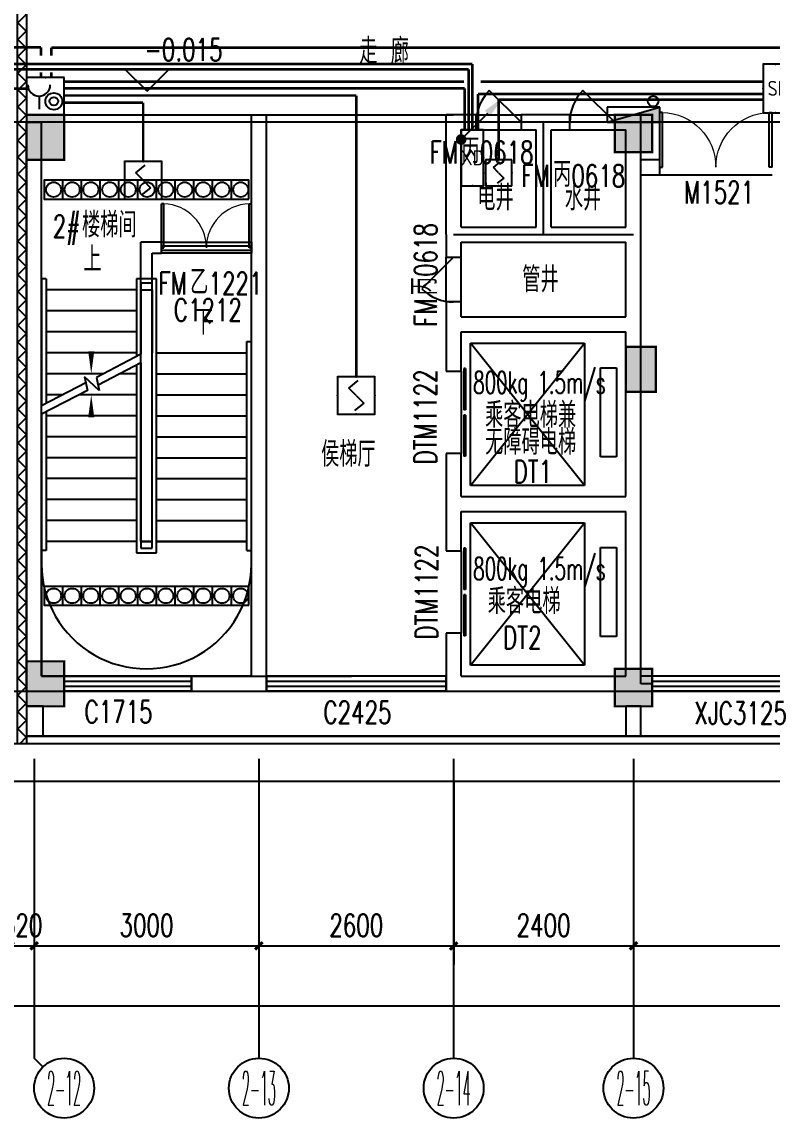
# Model space of a CAD drawing. Extents: x -9422388 to 15610651, y -1992469 to 953794.
# Drawn here: x -2934038 to -2924026, y -446159 to -431519 of the extents above; entities that cross this region are included whole.
import ezdxf
from ezdxf.enums import TextEntityAlignment as Align

# ---------------------------------------------------------------- set-up
doc = ezdxf.new("R2010")
doc.units = 0
doc.header["$LTSCALE"] = 1000
doc.linetypes.add('DOTE', pattern=[2.42, 2, -0.2, 0.02, -0.2])
for name, color, linetype in [('A-DOOR-IDEN', 7, 'Continuous'), ('AXIS_TEXT', 7, 'Continuous'), ('C-KZ', 2, 'Continuous'), ('C-Z-HATCH', 253, 'Continuous'), ('DIM_SYMB', 3, 'Continuous'), ('EQUIP-消防', 3, 'Continuous'), ('EQUIP-箱柜', 3, 'Continuous'), ('EQUIP_消火栓', 7, 'Continuous'), ('LWIRE', 4, 'Continuous'), ('WINDOW_TEXT', 7, 'Continuous'), ('WIRE-消防', 5, 'DOTE'), ('WIRE-消防广播', 4, 'TG_BC'), ('WIRE-消防电话', 4, 'TG_F')]:
    doc.layers.add(name, color=color, linetype=linetype)
doc.styles.add('_TCH_AXIS', font='COMPLEX', dxfattribs={"bigfont": 'GBCBIG'})
doc.styles.add('_TCH_DIM', font='SIMPLEX', dxfattribs={"bigfont": 'GBCBIG'})
doc.styles.add('_TCH_DIM_T3', font='SIMPLEX', dxfattribs={"width": 0.705882, "bigfont": 'GBCBIG'})
doc.styles.add('_TCH_WINDOW', font='SIMPLEX', dxfattribs={"height": 3.5, "bigfont": 'GBCBIG'})
doc.styles.add('_TEL_ATTDEF', font='GBENOR', dxfattribs={"width": 0.8, "height": 3, "bigfont": 'GBCBIG'})
doc.styles.add('_TEL_DIM', font='SIMPLEX', dxfattribs={"width": 0.8, "height": 3.5, "bigfont": 'HZTXT'})
doc.styles.add('COMPLEX', font='COMPLEX')
doc.styles.get("Standard").update_dxf_attribs({"font": 'gbenor.shx', "bigfont": 'gbcbig.shx'})
doc.styles.add('TG_LINETYPE', font='SIMPLEX', dxfattribs={"width": 0.8, "height": 3.5, "bigfont": 'HZTXT'})
doc.linetypes.add('TG_BC', pattern='A,2,-0.85,["BC",TG_LINETYPE,S=0.1,R=0,X=-0.65,Y=-0.15],0', length=2.85)
doc.linetypes.add('TG_F', pattern='A,2,-0.4,["F",TG_LINETYPE,S=0.1,R=0,X=-0.28,Y=-0.15],0', length=2.4)
doc.dimstyles.new('_TCH_ARCH&&100', dxfattribs={"dimtxt": 297.5, "dimasz": 100, "dimexe": 250, "dimexo": 300, "dimgap": 126.25, "dimtad": 1, "dimdec": 0, "dimzin": 0, "dimdsep": 46, "dimtxsty": '_TCH_DIM_T3', "dimblk": 'ARCHTICK', "dimcen": 0.09, "dimclrt": 7, "dimazin": 2, "dimtfac": 1, "dimtdec": 0, "dimtix": 1, "dimtmove": 2, "dimatfit": 3, "dimfxl": 0, "dimtolj": 1, "dimtzin": 0, "dimarcsym": 0})

# ---------------------------------------------------------------- blocks, each defined once
blk = doc.blocks.new('宿舍楼柱网1')
at = {"layer": 'C-Z-HATCH'}
h = blk.add_hatch(color=0, dxfattribs=at)
h.dxf.hatch_style = 1
h.paths.add_polyline_path([(631658, 145126), (632158, 145126), (632158, 144526), (631658, 144526)])
h = blk.add_hatch(color=0, dxfattribs=at)
h.dxf.hatch_style = 1
h.paths.add_polyline_path([(639508, 145126), (640008, 145126), (640008, 144626), (639508, 144626)])
h = blk.add_hatch(color=0, dxfattribs=at)
h.dxf.hatch_style = 1
h.paths.add_polyline_path([(639658, 142026), (640058, 142026), (640058, 141426), (639658, 141426)])
h = blk.add_hatch(color=0, dxfattribs=at)
h.dxf.hatch_style = 1
h.paths.add_polyline_path([(631658, 137826), (632158, 137826), (632158, 137226), (631658, 137226)])
h = blk.add_hatch(color=0, dxfattribs=at)
h.dxf.hatch_style = 1
h.paths.add_polyline_path([(639508, 137726), (640008, 137726), (640008, 137226), (639508, 137226)])
at = {"layer": 'C-KZ', "color": 0, "const_width": 30}
for points in [[(631658, 145126), (632158, 145126), (632158, 144526), (631658, 144526)], [(639508, 145126), (640008, 145126), (640008, 144626), (639508, 144626)], [(639658, 142026), (640058, 142026), (640058, 141426), (639658, 141426)], [(631658, 137826), (632158, 137826), (632158, 137226), (631658, 137226)], [(639508, 137726), (640008, 137726), (640008, 137226), (639508, 137226)]]:
    blk.add_lwpolyline(points, close=True, dxfattribs=at)
blk = doc.blocks.new('$DorLib2D$00000002')
at = {"color": 0}
for p, q in [((-0.5, 0), (-0.5, 0.4875)), ((-0.475, 0.4875), (-0.5, 0.4875)), ((-0.475, 0), (-0.475, 0.4875)), ((0.475, 0), (0.475, 0.4875)), ((0.475, 0.4875), (0.5, 0.4875)), ((0.5, 0), (0.5, 0.4875)), ((-0.5, 0), (-0.475, 0)), ((0.5, 0), (0.475, 0))]:
    blk.add_line(p, q, dxfattribs=at)
at = {"color": 0, "lineweight": 13}
for centre, start, end in [((-0.4875, 0), 0, 88.53072), ((0.4875, 0), 91.46928, 180)]:
    blk.add_arc(centre, 0.4875, start, end, dxfattribs=at)
blk = doc.blocks.new('$WINLIB2D$00000001')
at = {"color": 0}
for points in [[(-0.5, 0.5), (-0.5, -0.5)], [(-0.5, 0.5), (0.5, 0.5)], [(0.5, -0.5), (0.5, 0.5)], [(0.5, 0.1667), (-0.5, 0.1667)], [(0.5, -0.1667), (-0.5, -0.1667)], [(-0.5, -0.5), (0.5, -0.5)]]:
    blk.add_lwpolyline(points, dxfattribs=at)
blk = doc.blocks.new('$DORLIB2D$00000127')
at = {"color": 0}
for points in [[(-0.533, 0.795), (-0.533, 0.69)], [(-0.033, 0.795), (-0.533, 0.795)], [(-0.033, 0.69), (-0.533, 0.69)], [(-0.033, 0.795), (-0.033, 0.69)], [(0.533, 0.795), (0.033, 0.795)], [(0.033, 0.795), (0.033, 0.69)], [(0.533, 0.69), (0.033, 0.69)], [(0.533, 0.795), (0.533, 0.69)], [(0.5, 0.5), (-0.5, 0.5)]]:
    blk.add_lwpolyline(points, dxfattribs=at)
blk = doc.blocks.new('$DorLib2D$00000114')
at = {"color": 0}
blk.add_line((0.5, 0), (-0.207, 0.707), dxfattribs=at)
blk.add_arc((0.5, 0), 1, 135, 180, dxfattribs=at)
blk = doc.blocks.new('_ArchTick')
at = {"color": 0, "linetype": 'ByBlock', "const_width": 0.4}
blk.add_lwpolyline([(-0.5, -0.5), (0.5, 0.5)], dxfattribs=at)
blk = doc.blocks.new('*D2781')
at = {"color": 0, "lineweight": -2, "transparency": 16777216}
for p, q in [((1362230, -199693), (1362230, -202943)), ((1436250, -199693), (1436250, -202943)), ((1362230, -202693), (1436250, -202693))]:
    blk.add_line(p, q, dxfattribs=at)
at = {"layer": 'Defpoints', "color": 0, "transparency": 16777216}
for p in [(1362230, -199393), (1436250, -199393), (1436250, -202693)]:
    blk.add_point(p, dxfattribs=at)
at = {"color": 0, "lineweight": -2, "transparency": 16777216, "xscale": 100, "yscale": 100, "zscale": 100, "rotation": 180}
blk.add_blockref('_ArchTick', (1362230, -202693), dxfattribs=at)
at = {"color": 0, "lineweight": -2, "transparency": 16777216, "xscale": 100, "yscale": 100, "zscale": 100}
blk.add_blockref('_ArchTick', (1436250, -202693), dxfattribs=at)
at = {"color": 7, "transparency": 16777216, "insert": (1399240, -202418), "char_height": 297.5, "attachment_point": 5, "style": '_TCH_DIM_T3'}
blk.add_mtext('\\A1;74020', dxfattribs=at)
blk = doc.blocks.new('*D2790')
at = {"color": 0, "lineweight": -2, "transparency": 16777216}
for p, q in [((1412630, -199693), (1412630, -202143)), ((1412950, -199693), (1412950, -202143)), ((1412630, -201893), (1412530, -201893)), ((1412630, -201893), (1412950, -201893)), ((1412950, -201893), (1413050, -201893))]:
    blk.add_line(p, q, dxfattribs=at)
at = {"layer": 'Defpoints', "color": 0, "transparency": 16777216}
for p in [(1412630, -199393), (1412950, -199393), (1412950, -201893)]:
    blk.add_point(p, dxfattribs=at)
at = {"color": 0, "lineweight": -2, "transparency": 16777216, "xscale": 100, "yscale": 100, "zscale": 100}
blk.add_blockref('_ArchTick', (1412630, -201893), dxfattribs=at)
at = {"color": 0, "lineweight": -2, "transparency": 16777216, "xscale": 100, "yscale": 100, "zscale": 100, "rotation": 180}
blk.add_blockref('_ArchTick', (1412950, -201893), dxfattribs=at)
at = {"color": 7, "transparency": 16777216, "insert": (1412790, -201618), "char_height": 297.5, "attachment_point": 5, "style": '_TCH_DIM_T3'}
blk.add_mtext('\\A1;320', dxfattribs=at)
blk = doc.blocks.new('*D2791')
at = {"color": 0, "lineweight": -2, "transparency": 16777216}
for p, q in [((1412950, -199693), (1412950, -202143)), ((1415950, -199693), (1415950, -202143)), ((1412950, -201893), (1415950, -201893))]:
    blk.add_line(p, q, dxfattribs=at)
at = {"layer": 'Defpoints', "color": 0, "transparency": 16777216}
for p in [(1412950, -199393), (1415950, -199393), (1415950, -201893)]:
    blk.add_point(p, dxfattribs=at)
at = {"color": 0, "lineweight": -2, "transparency": 16777216, "xscale": 100, "yscale": 100, "zscale": 100, "rotation": 180}
blk.add_blockref('_ArchTick', (1412950, -201893), dxfattribs=at)
at = {"color": 0, "lineweight": -2, "transparency": 16777216, "xscale": 100, "yscale": 100, "zscale": 100}
blk.add_blockref('_ArchTick', (1415950, -201893), dxfattribs=at)
at = {"color": 7, "transparency": 16777216, "insert": (1414450, -201618), "char_height": 297.5, "attachment_point": 5, "style": '_TCH_DIM_T3'}
blk.add_mtext('\\A1;3000', dxfattribs=at)
blk = doc.blocks.new('*D2792')
at = {"color": 0, "lineweight": -2, "transparency": 16777216}
for p, q in [((1415950, -199693), (1415950, -202143)), ((1418550, -199693), (1418550, -202143)), ((1415950, -201893), (1418550, -201893))]:
    blk.add_line(p, q, dxfattribs=at)
at = {"layer": 'Defpoints', "color": 0, "transparency": 16777216}
for p in [(1415950, -199393), (1418550, -199393), (1418550, -201893)]:
    blk.add_point(p, dxfattribs=at)
at = {"color": 0, "lineweight": -2, "transparency": 16777216, "xscale": 100, "yscale": 100, "zscale": 100, "rotation": 180}
blk.add_blockref('_ArchTick', (1415950, -201893), dxfattribs=at)
at = {"color": 0, "lineweight": -2, "transparency": 16777216, "xscale": 100, "yscale": 100, "zscale": 100}
blk.add_blockref('_ArchTick', (1418550, -201893), dxfattribs=at)
at = {"color": 7, "transparency": 16777216, "insert": (1417250, -201618), "char_height": 297.5, "attachment_point": 5, "style": '_TCH_DIM_T3'}
blk.add_mtext('\\A1;2600', dxfattribs=at)
blk = doc.blocks.new('*D2793')
at = {"color": 0, "lineweight": -2, "transparency": 16777216}
for p, q in [((1418550, -199693), (1418550, -202143)), ((1420950, -199693), (1420950, -202143)), ((1418550, -201893), (1420950, -201893))]:
    blk.add_line(p, q, dxfattribs=at)
at = {"layer": 'Defpoints', "color": 0, "transparency": 16777216}
for p in [(1418550, -199393), (1420950, -199393), (1420950, -201893)]:
    blk.add_point(p, dxfattribs=at)
at = {"color": 0, "lineweight": -2, "transparency": 16777216, "xscale": 100, "yscale": 100, "zscale": 100, "rotation": 180}
blk.add_blockref('_ArchTick', (1418550, -201893), dxfattribs=at)
at = {"color": 0, "lineweight": -2, "transparency": 16777216, "xscale": 100, "yscale": 100, "zscale": 100}
blk.add_blockref('_ArchTick', (1420950, -201893), dxfattribs=at)
at = {"color": 7, "transparency": 16777216, "insert": (1419750, -201618), "char_height": 297.5, "attachment_point": 5, "style": '_TCH_DIM_T3'}
blk.add_mtext('\\A1;2400', dxfattribs=at)
blk = doc.blocks.new('*D2794')
at = {"color": 0, "lineweight": -2, "transparency": 16777216}
for p, q in [((1420950, -199693), (1420950, -202143)), ((1428150, -199693), (1428150, -202143)), ((1420950, -201893), (1428150, -201893))]:
    blk.add_line(p, q, dxfattribs=at)
at = {"layer": 'Defpoints', "color": 0, "transparency": 16777216}
for p in [(1420950, -199393), (1428150, -199393), (1428150, -201893)]:
    blk.add_point(p, dxfattribs=at)
at = {"color": 0, "lineweight": -2, "transparency": 16777216, "xscale": 100, "yscale": 100, "zscale": 100, "rotation": 180}
blk.add_blockref('_ArchTick', (1420950, -201893), dxfattribs=at)
at = {"color": 0, "lineweight": -2, "transparency": 16777216, "xscale": 100, "yscale": 100, "zscale": 100}
blk.add_blockref('_ArchTick', (1428150, -201893), dxfattribs=at)
at = {"color": 7, "transparency": 16777216, "insert": (1424550, -201618), "char_height": 297.5, "attachment_point": 5, "style": '_TCH_DIM_T3'}
blk.add_mtext('\\A1;7200', dxfattribs=at)
blk = doc.blocks.new('$TCHSYS$WIN2D')
at = {"color": 0}
for p, q in [((-0.5, 0.5), (0.5, 0.5)), ((-0.5, 0.5), (-0.5, -0.5)), ((0.5, 0.5), (0.5, -0.5)), ((0.5, 0.1667), (-0.5, 0.1667)), ((0.5, -0.1667), (-0.5, -0.1667)), ((-0.5, -0.5), (0.5, -0.5))]:
    blk.add_line(p, q, dxfattribs=at)
blk = doc.blocks.new('_AXISO')
at = {"color": 0}
blk.add_circle((0, 0), 0.5, dxfattribs=at)
at = {"layer": 'AXIS_TEXT', "color": 0, "style": 'COMPLEX', "width": 1.041667}
blk.add_attdef('A', text='', height=0.56, dxfattribs=at).set_placement((-0.25, -0.28), (0.25, -0.28), align=Align.FIT)
blk = doc.blocks.new('$Equip$00002649')
for p, q in [((-0.5, 0.5), (-0.5, -0.5)), ((0.5, 0.5), (-0.5, 0.5)), ((-0.2, 0.2), (0.05, 0.4)), ((0.5, -0.5), (0.5, 0.5)), ((0, 0), (-0.2, 0.2)), ((0, 0), (0.2, -0.2)), ((0.2, -0.2), (-0.05, -0.4)), ((-0.5, -0.5), (0.5, -0.5))]:
    blk.add_line(p, q)
at = {"const_width": 0.04}
blk.add_lwpolyline([(-0.5, 0.5), (0.5, 0.5), (0.5, -0.5), (-0.5, -0.5), (-0.5, 0.5), (0.5, 0.5)], dxfattribs=at)
for p in [(0, 0.5), (-0.5, 0), (0.5, 0), (0, -0.5)]:
    blk.add_point(p)
at = {"color": 7, "flags": 1}
for tag, height, p in [('A', 0.00002, (0, 0)), ('B', 0.4, (0.762, -0.208))]:
    blk.add_attdef(tag, text='', height=height, dxfattribs=at).set_placement(p, align=Align.MIDDLE_CENTER)
blk = doc.blocks.new('$equip$00002655')
for p, q in [((-0.5, 1), (-0.5, 0)), ((0.5, 1), (-0.5, 1)), ((0.5, 0), (0.5, 1)), ((-0.169, 0.5), (-0.169, 0.15)), ((-0.5, 0), (0.5, 0))]:
    blk.add_line(p, q)
at = {"const_width": 0.04}
blk.add_lwpolyline([(-0.5, 1), (0.5, 1), (0.5, 0), (-0.5, 0), (-0.5, 1), (0.5, 1)], dxfattribs=at)
for radius in [0.226, 0.113]:
    blk.add_circle((0.227, 0.36), radius)
blk.add_arc((-0.169, 0.8), 0.3, 180, 0)
for p in [(0, 1), (-0.5, 0.5), (0.5, 0.5), (0, 0)]:
    blk.add_point(p)
at = {"color": 7, "flags": 1}
for tag, height, p in [('B', 0.4, (0.762, 0.292)), ('A', 0.00002, (0, 0))]:
    blk.add_attdef(tag, text='', height=height, dxfattribs=at).set_placement(p, align=Align.MIDDLE_CENTER)
blk = doc.blocks.new('$TelecSys$00000079')
for p, q in [((0.7, 0.7), (0, 0)), ((0.104, 0.104), (0.104, 0.104)), ((-0.104, -0.104), (-0.104, -0.104))]:
    blk.add_line(p, q)
at = {"const_width": 0.142}
blk.add_lwpolyline([(-0.071, 0, 1), (0.071, 0, 1)], format="xyb", close=True, dxfattribs=at)
blk.add_solid([(0.63, 0.77), (0.77, 0.63), (1.15, 1.15)])
at = {"width": 0.8, "flags": 9}
blk.add_attdef('A', (0, 0), '', height=0.00002, dxfattribs=at)
blk = doc.blocks.new('$equip$00002705')
for p, q in [((-0.75, 0.6), (-0.75, 0)), ((0.75, 0.6), (-0.75, 0.6)), ((0.75, 0), (0.75, 0.6)), ((-0.75, 0), (0.75, 0))]:
    blk.add_line(p, q)
at = {"const_width": 0.04}
blk.add_lwpolyline([(-0.75, 0.6), (-0.75, 0), (0.75, 0), (0.75, 0.6), (-0.75, 0.6), (-0.75, 0)], dxfattribs=at)
for p in [(0, 0.6), (-0.75, 0.3), (0.75, 0.3), (0, 0)]:
    blk.add_point(p)
at = {"color": 7, "style": '_TEL_DIM'}
blk.add_attdef('$TEXT$', text='', height=0.4, dxfattribs=at).set_placement((0, 0.3), align=Align.MIDDLE_CENTER)
at = {"color": 7, "style": '_TEL_DIM', "flags": 1}
for tag in ['REMARK', 'A']:
    blk.add_attdef(tag, text='', height=0.4, dxfattribs=at).set_placement((0, 0), align=Align.MIDDLE_CENTER)
blk = doc.blocks.new('$equip$00002776')
for p, q in [((0.65, 0.65), (-0.65, 0.65)), ((-0.65, 0.65), (-0.65, 0)), ((0.65, 0), (0.65, 0.65)), ((-0.65, 0), (0.65, 0))]:
    blk.add_line(p, q)
at = {"const_width": 0.04}
blk.add_lwpolyline([(-0.65, 0.65), (-0.65, 0), (0.65, 0), (0.65, 0.65), (-0.65, 0.65), (-0.65, 0)], dxfattribs=at)
for p in [(0, 0.65), (-0.65, 0.325), (0.65, 0.325), (0, 0)]:
    blk.add_point(p)
at = {"color": 7}
blk.add_attdef('$TEXT$', text='', height=0.4, dxfattribs=at).set_placement((0.006, 0.343), align=Align.MIDDLE_CENTER)
at = {"color": 7, "flags": 1}
for tag, p in [('B', (0.905, 0.246)), ('A', (0, 0))]:
    blk.add_attdef(tag, text='', height=0.4, dxfattribs=at).set_placement(p, align=Align.MIDDLE_CENTER)
blk = doc.blocks.new('$TwtSys$00000434')
at = {"color": 0}
for p, q in [((-0.5, 0.5), (-0.5, -0.5)), ((-0.5, -0.5), (0.5, 0.5)), ((0.5, 0.5), (-0.5, 0.5)), ((0.5, -0.5), (0.5, 0.5)), ((-0.5, -0.5), (0.5, -0.5))]:
    blk.add_line(p, q, dxfattribs=at)
blk.add_solid([(0.5, -0.5), (0.5, 0.5), (-0.5, -0.5)], dxfattribs=at)
blk = doc.blocks.new('76867')
h = blk.add_hatch()
h.set_pattern_fill('ANSI37', color=8, scale=100)
h.set_pattern_definition([(45, (791256.12, 205282.17), (-112.2532, 112.2532), []), (135, (791256.12, 205282.17), (-112.2532, -112.2532), [])])
h.paths.add_polyline_path([(1412729.8, -188792.5), (1412849.8, -188792.5), (1412849.8, -199192.6), (1412729.8, -199192.6)])
at = {"color": 8}
for p, q in [((1414458, -190477.7), (1414158, -190177.7)), ((1414158, -190177.7), (1415510.9, -190177.7)), ((1414458, -190477.7), (1414758, -190177.7)), ((1412849.8, -198492.6), (1412849.8, -190892.6)), ((1412849.8, -190892.6), (1413049.8, -190892.6)), ((1413049.8, -198292.6), (1413049.8, -190892.6)), ((1415849.8, -192567.6), (1415849.8, -190792.6)), ((1415849.8, -190792.6), (1416049.8, -190792.6)), ((1416049.8, -192567.6), (1416049.8, -190792.6)), ((1418849.8, -190792.6), (1418449.8, -190792.6)), ((1418449.8, -192392.6), (1418449.8, -190792.6)), ((1418849.8, -190992.6), (1418849.8, -190792.6)), ((1418849.8, -190792.6), (1419449.8, -190792.6)), ((1419749.8, -190792.6), (1419449.8, -190792.6)), ((1419449.8, -190792.6), (1419449.8, -190992.6)), ((1420099.8, -190792.6), (1419749.8, -190792.6)), ((1420099.8, -190992.6), (1420099.8, -190792.6)), ((1420099.8, -190792.6), (1420699.8, -190792.6)), ((1421049.8, -190792.6), (1420699.8, -190792.6)), ((1420699.8, -190792.6), (1420699.8, -190992.6)), ((1421049.8, -191492.6), (1421049.8, -190792.6)), ((1418649.8, -190992.6), (1418849.8, -190992.6)), ((1418649.8, -192292.6), (1418649.8, -190992.6)), ((1418849.8, -190992.6), (1419449.8, -190992.6)), ((1419449.8, -190992.6), (1419649.8, -190992.6)), ((1419649.8, -192292.6), (1419649.8, -190992.6)), ((1419849.8, -192292.6), (1419849.8, -190992.6)), ((1419849.8, -190992.6), (1420099.8, -190992.6)), ((1420099.8, -190992.6), (1420699.8, -190992.6)), ((1420699.8, -190992.6), (1420849.8, -190992.6)), ((1420849.8, -191492.6), (1420849.8, -190992.6)), ((1420849.8, -192292.6), (1420849.8, -191492.6)), ((1421299.8, -191392.6), (1421049.8, -191392.6)), ((1421049.8, -192392.6), (1421049.8, -191492.6)), ((1421299.8, -191592.6), (1421299.8, -191392.6)), ((1421049.8, -191592.6), (1421299.8, -191592.6)), ((1421299.8, -191592.6), (1422799.8, -191592.6)), ((1418649.8, -192292.6), (1419649.8, -192292.6)), ((1419849.8, -192292.6), (1420849.8, -192292.6)), ((1414374.8, -196492.6), (1414374.8, -192492.6)), ((1414649.8, -192492.6), (1414374.8, -192492.6)), ((1414649.8, -192642.6), (1414649.8, -192492.6)), ((1415849.8, -192642.6), (1415849.8, -192492.6)), ((1418449.8, -192392.6), (1418449.8, -192692.6)), ((1418649.8, -192692.6), (1418649.8, -192492.6)), ((1418649.8, -192492.6), (1419749.8, -192492.6)), ((1419749.8, -192492.6), (1420849.8, -192492.6)), ((1420849.8, -193492.6), (1420849.8, -192492.6)), ((1421049.8, -193592.6), (1421049.8, -192392.6)), ((1414524.8, -196492.6), (1414524.8, -192642.6)), ((1414524.8, -192642.6), (1414649.8, -192642.6)), ((1415849.8, -198292.6), (1415849.8, -192567.6)), ((1416049.8, -198292.6), (1416049.8, -192567.6)), ((1418449.8, -192692.6), (1418649.8, -192692.6)), ((1418449.8, -193292.6), (1418449.8, -192692.6)), ((1418649.8, -193292.6), (1418649.8, -192692.6)), ((1413049.8, -192982.6), (1413049.8, -194680.5)), ((1413109.8, -192982.6), (1413049.8, -192982.6)), ((1413109.8, -192982.6), (1413109.8, -194649.3)), ((1414584.8, -192982.6), (1414314.8, -192982.6)), ((1414314.8, -192982.6), (1414314.8, -194023.2)), ((1414524.8, -193042.6), (1414374.8, -193042.6)), ((1414374.8, -193042.6), (1414374.8, -193992)), ((1414524.8, -196582.6), (1414524.8, -193042.6)), ((1414584.8, -196642.6), (1414584.8, -192982.6)), ((1413049.8, -193132.6), (1413049.8, -194680.5)), ((1414314.8, -193132.6), (1413109.8, -193132.6)), ((1414374.8, -193132.6), (1414374.8, -193992)), ((1414374.8, -193132.6), (1414524.8, -193132.6)), ((1414524.8, -193132.6), (1414524.8, -193972.6)), ((1418649.8, -193292.6), (1418449.8, -193292.6)), ((1418449.8, -193292.6), (1418449.8, -193592.6)), ((1418649.8, -193492.6), (1418649.8, -193292.6)), ((1414314.8, -193412.6), (1413109.8, -193412.6)), ((1418649.8, -193492.6), (1420849.8, -193492.6)), ((1418449.8, -193592.6), (1418449.8, -194217.6)), ((1421049.8, -195992.6), (1421049.8, -193592.6)), ((1414314.8, -193692.6), (1413109.8, -193692.6)), ((1415789.8, -196612.6), (1415789.8, -193822.6)), ((1415789.8, -193822.6), (1415849.8, -193822.6)), ((1415849.8, -196612.6), (1415849.8, -193822.6)), ((1418649.8, -194217.6), (1418649.8, -193692.6)), ((1418649.8, -193692.6), (1420849.8, -193692.6)), ((1420849.8, -195892.6), (1420849.8, -193692.6)), ((1414314.8, -193972.6), (1413109.8, -193972.6)), ((1414524.8, -196492.6), (1414524.8, -193972.6)), ((1414584.8, -193972.6), (1415789.8, -193972.6)), ((1415849.8, -196492.6), (1415849.8, -193972.6)), ((1418774.8, -195742.6), (1418774.8, -193842.6)), ((1418774.8, -193842.6), (1420294.8, -193842.6)), ((1420294.8, -195742.6), (1418774.8, -193842.6)), ((1418774.8, -195742.6), (1420294.8, -193842.6)), ((1420294.8, -193842.6), (1420294.8, -195742.6)), ((1414374.8, -193992), (1413780.9, -194300.6)), ((1414374.8, -194104.7), (1413803.2, -194401.7)), ((1414374.8, -194104.7), (1414374.8, -196492.6)), ((1414374.8, -194104.7), (1414374.8, -196582.6)), ((1413873.3, -194252.6), (1413109.8, -194252.6)), ((1414314.8, -194252.6), (1414090.2, -194252.6)), ((1414314.8, -194135.9), (1414314.8, -196642.6)), ((1414584.8, -194252.6), (1415789.8, -194252.6)), ((1418449.8, -194217.6), (1418649.8, -194217.6)), ((1420509.8, -195362.6), (1420509.8, -194172.6)), ((1420509.8, -194172.6), (1420724.8, -194172.6)), ((1420724.8, -194172.6), (1420724.8, -195362.6)), ((1413639.1, -194374.2), (1413049.8, -194680.5)), ((1413819.4, -194474.8), (1413621.2, -194293)), ((1413621.2, -194293), (1413661.5, -194475.3)), ((1413780.9, -194300.6), (1413819.4, -194474.8)), ((1413661.5, -194475.3), (1413049.8, -194793.2)), ((1413334.4, -194532.6), (1413109.8, -194532.6)), ((1414314.8, -194532.6), (1413551.3, -194532.6)), ((1414584.8, -194532.6), (1415789.8, -194532.6)), ((1413049.8, -194793.2), (1413049.8, -196492.6)), ((1413049.8, -194793.2), (1413049.8, -196612.6)), ((1413109.8, -194762), (1413109.8, -196612.6)), ((1414314.8, -194812.6), (1413109.8, -194812.6)), ((1414584.8, -194812.6), (1415789.8, -194812.6)), ((1414314.8, -195092.6), (1413109.8, -195092.6)), ((1414584.8, -195092.6), (1415789.8, -195092.6)), ((1414314.8, -195372.6), (1413109.8, -195372.6)), ((1414584.8, -195372.6), (1415789.8, -195372.6)), ((1418649.8, -195317.6), (1418449.8, -195317.6)), ((1418449.8, -195317.6), (1418449.8, -195992.6)), ((1418649.8, -195892.6), (1418649.8, -195317.6)), ((1420724.8, -195362.6), (1420509.8, -195362.6)), ((1414314.8, -195652.6), (1413109.8, -195652.6)), ((1414584.8, -195652.6), (1415789.8, -195652.6)), ((1420294.8, -195742.6), (1418774.8, -195742.6)), ((1414314.8, -195932.6), (1413109.8, -195932.6)), ((1414584.8, -195932.6), (1415789.8, -195932.6)), ((1418449.8, -195992.6), (1418449.8, -196617.6)), ((1418649.8, -195892.6), (1420849.8, -195892.6)), ((1421049.8, -198392.6), (1421049.8, -195992.6)), ((1418649.8, -196617.6), (1418649.8, -196092.6)), ((1418649.8, -196092.6), (1420849.8, -196092.6)), ((1420849.8, -198292.6), (1420849.8, -196092.6)), ((1414314.8, -196212.6), (1413109.8, -196212.6)), ((1414584.8, -196212.6), (1415789.8, -196212.6)), ((1418774.8, -198142.6), (1418774.8, -196242.6)), ((1418774.8, -196242.6), (1420294.8, -196242.6)), ((1420294.8, -198142.6), (1418774.8, -196242.6)), ((1418774.8, -198142.6), (1420294.8, -196242.6)), ((1420294.8, -196242.6), (1420294.8, -198142.6)), ((1413049.8, -196492.6), (1413049.8, -196612.6)), ((1413109.8, -196612.6), (1413049.8, -196612.6)), ((1413049.8, -196612.6), (1413049.8, -198292.6)), ((1414314.8, -196492.6), (1413109.8, -196492.6)), ((1414314.8, -196492.6), (1413109.8, -196492.6)), ((1414524.8, -196492.6), (1414374.8, -196492.6)), ((1414374.8, -196492.6), (1414524.8, -196492.6)), ((1414374.8, -196582.6), (1414524.8, -196582.6)), ((1414584.8, -196492.6), (1415789.8, -196492.6)), ((1415789.8, -196492.6), (1414584.8, -196492.6)), ((1415789.8, -196612.6), (1415849.8, -196612.6)), ((1415849.8, -196612.6), (1415849.8, -196492.6)), ((1415849.8, -198292.6), (1415849.8, -196612.6)), ((1420509.8, -197762.6), (1420509.8, -196572.6)), ((1420509.8, -196572.6), (1420724.8, -196572.6)), ((1420724.8, -196572.6), (1420724.8, -197762.6)), ((1414314.8, -196642.6), (1414584.8, -196642.6)), ((1418449.8, -196617.6), (1418649.8, -196617.6)), ((1418649.8, -197717.6), (1418449.8, -197717.6)), ((1418449.8, -197717.6), (1418449.8, -198292.6)), ((1418649.8, -198292.6), (1418649.8, -197717.6)), ((1420724.8, -197762.6), (1420509.8, -197762.6)), ((1420294.8, -198142.6), (1418774.8, -198142.6)), ((1413349.8, -198292.6), (1413049.8, -198292.6)), ((1413049.8, -198292.6), (1415849.8, -198292.6)), ((1413349.8, -198492.6), (1413349.8, -198292.6)), ((1415849.8, -198292.6), (1415049.8, -198292.6)), ((1415049.8, -198292.6), (1415049.8, -198492.6)), ((1416049.8, -198492.6), (1416049.8, -198292.6)), ((1418449.8, -198292.6), (1418449.8, -198492.6)), ((1418649.8, -198292.6), (1420849.8, -198292.6)), ((1421199.8, -198292.6), (1421049.8, -198292.6)), ((1421199.8, -198392.6), (1421199.8, -198292.6)), ((1412849.8, -198492.6), (1413349.8, -198492.6)), ((1415049.8, -198492.6), (1415949.8, -198492.6)), ((1415949.8, -198492.6), (1416049.8, -198492.6)), ((1418449.8, -198492.6), (1418549.8, -198492.6)), ((1418549.8, -198492.6), (1420699.8, -198492.6)), ((1420699.8, -198492.6), (1420699.8, -198692.6)), ((1421199.8, -198392.6), (1421049.8, -198392.6)), ((1421199.8, -198692.6), (1421199.8, -198392.6)), ((1420699.8, -198692.6), (1421199.8, -198692.6)), ((1412949.8, -199392.6), (1412949.8, -203392.6)), ((1415949.8, -199392.6), (1415949.8, -203392.6)), ((1418549.8, -199392.6), (1418549.8, -203392.6)), ((1420949.8, -199392.6), (1420949.8, -203392.6)), ((1413067, -203509.7), (1412949.8, -203392.6))]:
    blk.add_line(p, q, dxfattribs=at)
for points in [[(1362129.8, -198492.6), (1362129.8, -199692.6), (1437016.2, -199692.6), (1442376.7, -190006.3), (1428055.4, -167156.9), (1427208.2, -167688.1, -0.4142136), (1427897.4, -167846.3), (1441326.9, -189272.8, -0.2728148), (1441368.4, -190795.7), (1437149.6, -198418.9, -0.2728148), (1435837.2, -199192.6), (1362829.8, -199192.6, -0.4142136), (1362129.8, -198492.6)], [(1426392.5, -168199.4), (1427208.2, -167688.1, -0.4142136), (1427897.4, -167846.3), (1441326.9, -189272.8, -0.2728148), (1441368.4, -190795.7), (1437149.6, -198418.9, -0.2728148), (1435837.2, -199192.6), (1412849.8, -199192.6)], [(1426445.6, -168284.1), (1427261.3, -167772.9, -0.4142136), (1427812.6, -167899.4), (1441242.2, -189325.9, -0.2728148), (1441280.9, -190747.3), (1437062.1, -198370.5, -0.2728148), (1435837.2, -199092.6), (1412849.8, -199092.6)], [(1412849.8, -199092.6), (1435837.2, -199092.6, 0.2728148), (1437062.1, -198370.5), (1441280.9, -190747.3, 0.2728148), (1441242.2, -189325.9), (1427812.6, -167899.4, 0.4142136), (1427261.3, -167772.9), (1426341, -168349.7)]]:
    blk.add_lwpolyline(points, format="xyb", dxfattribs=at)
for points in [[(1369329.8, -198492.6), (1436308.8, -198492.6), (1440984.3, -190044.2), (1427038.8, -167794.6), (1420599.1, -171830.5), (1430951.3, -188347.3), (1429542.7, -190892.6), (1376629.8, -190892.6), (1376629.8, -188792.6), (1369329.8, -188792.6)], [(1412729.8, -188792.5), (1412849.8, -188792.5), (1412849.8, -199192.6), (1412729.8, -199192.6)], [(1415817.3, -191917.6), (1415817.3, -191667.6), (1413082.3, -191667.6), (1413082.3, -191917.6)], [(1414649.8, -192492.6), (1415849.8, -192492.6), (1415849.8, -192642.6), (1414649.8, -192642.6)], [(1415817.3, -197342.6), (1415817.3, -197092.6), (1413082.3, -197092.6), (1413082.3, -197342.6)], [(1412849.8, -199092.6), (1413069.8, -199092.6), (1413069.8, -198692.6), (1412849.8, -198692.6)], [(1420849.8, -199092.6), (1421049.8, -199092.6), (1421049.8, -198692.6), (1420849.8, -198692.6)]]:
    blk.add_lwpolyline(points, close=True, dxfattribs=at)
blk.add_lwpolyline([(1376629.8, -188792.6), (1426222.2, -188792.5, 0.5895079), (1427408.5, -186649), (1418819.7, -172945.8), (1420599.1, -171830.5), (1430951.3, -188347.3), (1429542.7, -190892.6), (1376629.8, -190892.6)], format="xyb", close=True, dxfattribs=at)
for points in [[(1413262.7, -190792.6), (1418549.8, -190792.6)], [(1419749.8, -192392.6), (1419749.8, -190892.6)], [(1413332.3, -191917.6), (1413332.3, -191667.6)], [(1413582.3, -191917.6), (1413582.3, -191667.6)], [(1413832.3, -191917.6), (1413832.3, -191667.6)], [(1414082.3, -191917.6), (1414082.3, -191667.6)], [(1414332.3, -191917.6), (1414332.3, -191667.6)], [(1414582.3, -191917.6), (1414582.3, -191667.6)], [(1414832.3, -191917.6), (1414832.3, -191667.6)], [(1415082.3, -191917.6), (1415082.3, -191667.6)], [(1415332.3, -191917.6), (1415332.3, -191667.6)], [(1415582.3, -191917.6), (1415582.3, -191667.6)], [(1418549.8, -192392.6), (1420949.8, -192392.6)], [(1414649.8, -192542.6), (1415849.8, -192542.6)], [(1414649.8, -192602.6), (1415849.8, -192602.6)], [(1413332.3, -197342.6), (1413332.3, -197092.6)], [(1413582.3, -197342.6), (1413582.3, -197092.6)], [(1413832.3, -197342.6), (1413832.3, -197092.6)], [(1414082.3, -197342.6), (1414082.3, -197092.6)], [(1414332.3, -197342.6), (1414332.3, -197092.6)], [(1414582.3, -197342.6), (1414582.3, -197092.6)], [(1414832.3, -197342.6), (1414832.3, -197092.6)], [(1415082.3, -197342.6), (1415082.3, -197092.6)], [(1415332.3, -197342.6), (1415332.3, -197092.6)], [(1415582.3, -197342.6), (1415582.3, -197092.6)], [(1414053.9, -198292.6), (1417188, -198292.6)], [(1412849.8, -199092.6), (1412849.8, -199192.6)]]:
    blk.add_lwpolyline(points, dxfattribs=at)
for centre, radius in [((1421212.6, -190611.1), 70), ((1413209.8, -191792.6), 100), ((1413457.3, -191792.6), 100), ((1413707.3, -191792.6), 100), ((1413959.8, -191792.6), 100), ((1414207.3, -191792.6), 100), ((1414457.3, -191792.6), 100), ((1414707.3, -191792.6), 100), ((1414959.8, -191792.6), 100), ((1415207.3, -191792.6), 100), ((1415457.3, -191792.6), 100), ((1415707.3, -191792.6), 100), ((1413209.8, -197217.6), 100), ((1413457.3, -197217.6), 100), ((1413707.3, -197217.6), 100), ((1413959.8, -197217.6), 100), ((1414207.3, -197217.6), 100), ((1414457.3, -197217.6), 100), ((1414707.3, -197217.6), 100), ((1414959.8, -197217.6), 100), ((1415207.3, -197217.6), 100), ((1415457.3, -197217.6), 100), ((1415707.3, -197217.6), 100)]:
    blk.add_circle(centre, radius, dxfattribs=at)
blk.add_arc((1414449.8, -196792.6), 1400, 179.99988, 0, dxfattribs=at)
at = {"layer": 'DIM_SYMB', "color": 8}
for points in [[(1413712.3, -192992.6, 0, 0, 0), (1413712.3, -194252.6, 0, 80, 0), (1413712.3, -193952.6, 0, 0, 0)], [(1415187.3, -193832.6, 0, 0, 0), (1415187.3, -197392.6, 0, 0, 0), (1413712.3, -197392.6, 0, 0, 0), (1413712.3, -194532.6, 0, 80, 0), (1413712.3, -194832.6, 0, 0, 0)]]:
    blk.add_lwpolyline(points, format="xyseb", dxfattribs=at)
at = {"color": 8}
blk.add_blockref('宿舍楼柱网1', (781191.9, -335918.9), dxfattribs=at)
for name, p, xscale, yscale, zscale, rotation in [('$DorLib2D$00000114', (1419149.8, -190892.6), 600, 600, 200, 359.9999999999944), ('$DorLib2D$00000114', (1420399.8, -190892.6), 600, 600, 200, 359.9999999999944), ('$DorLib2D$00000002', (1415249.8, -192567.6), 1200, 1200, 150, 359.9999999999889), ('$DorLib2D$00000114', (1418549.8, -192992.6), 600, 600, 200, 89.99999999998887)]:
    blk.add_blockref(name, p, dxfattribs=dict(at, xscale=xscale, yscale=yscale, zscale=zscale, rotation=rotation))
ref = blk.add_blockref('$DorLib2D$00000002', (1422049.8, -191492.6), dxfattribs=dict(at, xscale=-1500, yscale=1500, zscale=200, rotation=359.9999999999917))
ref.add_attrib('A', 'M1521', (1421624.8, -191977.7), dxfattribs={"layer": 'WINDOW_TEXT', "color": 8, "height": 297.5, "style": '_TCH_WINDOW', "width": 0.705882})
ref = blk.add_blockref('$DORLIB2D$00000127', (1418549.8, -194767.6), dxfattribs=dict(at, xscale=1100, yscale=-200, zscale=200, rotation=89.99999999999444))
ref.add_attrib('A', 'DTM1122', (1418321.9, -195462.6), dxfattribs={"layer": 'A-DOOR-IDEN', "color": 8, "height": 297.5, "rotation": 90, "style": '_TCH_WINDOW', "width": 0.705882})
ref = blk.add_blockref('$DORLIB2D$00000127', (1418549.8, -197167.6), dxfattribs=dict(at, xscale=1100, yscale=-200, zscale=200, rotation=89.99999999998887))
ref.add_attrib('A', 'DTM1122', (1418336.3, -197801.9), dxfattribs={"layer": 'A-DOOR-IDEN', "color": 8, "height": 297.5, "rotation": 90, "style": '_TCH_WINDOW', "width": 0.705882})
ref = blk.add_blockref('$WINLIB2D$00000001', (1414199.8, -198392.6), dxfattribs=dict(at, xscale=-1700, yscale=-200, zscale=200, rotation=359.9999999999911))
ref.add_attrib('A', 'C1715', (1413622.9, -198914.7), dxfattribs={"layer": 'WINDOW_TEXT', "color": 8, "height": 297.5, "style": '_TCH_WINDOW', "width": 0.705882})
ref = blk.add_blockref('$WINLIB2D$00000001', (1417249.8, -198392.6), dxfattribs=dict(at, xscale=-2400, yscale=-200, zscale=200, rotation=359.9999999999923))
ref.add_attrib('A', 'C2425', (1416811.8, -198922.5), dxfattribs={"layer": 'WINDOW_TEXT', "color": 8, "height": 297.5, "style": '_TCH_WINDOW', "width": 0.705882})
ref = blk.add_blockref('$TCHSYS$WIN2D', (1422749.8, -198392.6), dxfattribs=dict(at, xscale=-3100, yscale=-200, zscale=200, rotation=359.9999999999917))
ref.add_attrib('A', 'XJC3125', (1421765, -198932.8), dxfattribs={"layer": 'WINDOW_TEXT', "color": 8, "height": 297.5, "style": '_TCH_WINDOW', "width": 0.705882})
ref = blk.add_blockref('_AXISO', (1413349.8, -203792.6), dxfattribs=dict(at, xscale=800, yscale=800, zscale=800))
ref.add_attrib('A', '2-12', dxfattribs={"layer": 'AXIS_TEXT', "color": 8, "height": 452.55, "style": '_TCH_AXIS', "width": 0.28}).set_placement((1413123.5, -204018.8), (1413576.1, -204018.8), align=Align.FIT)
ref = blk.add_blockref('_AXISO', (1415949.8, -203792.6), dxfattribs=dict(at, xscale=800, yscale=800, zscale=800))
ref.add_attrib('A', '2-13', dxfattribs={"layer": 'AXIS_TEXT', "color": 8, "height": 452.55, "style": '_TCH_AXIS', "width": 0.28}).set_placement((1415723.5, -204018.8), (1416176.1, -204018.8), align=Align.FIT)
ref = blk.add_blockref('_AXISO', (1418549.8, -203792.6), dxfattribs=dict(at, xscale=800, yscale=800, zscale=800))
ref.add_attrib('A', '2-14', dxfattribs={"layer": 'AXIS_TEXT', "color": 8, "height": 452.55, "style": '_TCH_AXIS', "width": 0.272727}).set_placement((1418323.5, -204018.8), (1418776.1, -204018.8), align=Align.FIT)
ref = blk.add_blockref('_AXISO', (1420949.8, -203792.6), dxfattribs=dict(at, xscale=800, yscale=800, zscale=800))
ref.add_attrib('A', '2-15', dxfattribs={"layer": 'AXIS_TEXT', "color": 8, "height": 452.55, "style": '_TCH_AXIS', "width": 0.28}).set_placement((1420723.5, -204018.8), (1421176.1, -204018.8), align=Align.FIT)
for s, p in [('廊', (1417710.7, -190110.1)), ('走', (1417290, -190110.1))]:
    blk.add_text(s, height=337.6, dxfattribs=at).set_placement(p)
for s, style, width, p in [('-0.015', '_TCH_DIM', 0.705882, (1414420.9, -190072.7)), ('2#', '_TCH_DIM', 0.705882, (1413199.1, -192430.9)), ('C1212', '_TCH_WINDOW', 0.705882, (1414814.8, -193548)), ('800kg 1.5m/s', '_TCH_DIM', 0.6, (1418810.6, -194516.8)), ('DT1', '_TCH_DIM', 0.705882, (1419350.4, -195706.3)), ('800kg 1.5m/s', '_TCH_DIM', 0.6, (1418810.6, -197004)), ('DT2', '_TCH_DIM', 0.705882, (1419209.4, -197923.5))]:
    blk.add_text(s, height=297.5, dxfattribs=dict(at, style=style, width=width)).set_placement(p)
at = {"color": 8, "style": '_TCH_DIM'}
for s, p in [('电井', (1418864.4, -192070.1)), ('水井', (1420033, -192070.1)), ('楼梯间', (1413589.1, -192430.9)), ('管井', (1419465.1, -193161.5)), ('乘客电梯兼', (1418969.7, -194971.3)), ('无障碍电梯', (1418969.7, -195333.2)), ('侯梯厅', (1416779.9, -195493.8)), ('乘客电梯', (1419004.5, -197458.4))]:
    blk.add_text(s, height=337.59, dxfattribs=at).set_placement(p)
at = {"layer": 'DIM_SYMB', "color": 7, "style": '_TCH_DIM'}
for s, p in [('上', (1413608.1, -192887.6)), ('下', (1415092.4, -193727.6))]:
    blk.add_text(s, height=337.6, dxfattribs=at).set_placement(p)
at = {"layer": 'WINDOW_TEXT', "color": 8, "style": '_TCH_WINDOW', "width": 0.705882}
for s, p in [('FM', (1418231.3, -191442.6)), ('0618', (1418897.1, -191442.6)), ('FM', (1419455.2, -191756.5)), ('0618', (1420121, -191756.5)), ('FM', (1414611.9, -193193.9)), ('1221', (1415277.7, -193193.9))]:
    blk.add_text(s, height=297.5, dxfattribs=at).set_placement(p)
at = {"layer": 'WINDOW_TEXT', "color": 8, "style": '_TCH_WINDOW'}
for s, p in [('丙', (1418651.3, -191442.6)), ('丙', (1419875.2, -191756.5)), ('乙', (1415031.9, -193193.9))]:
    blk.add_text(s, height=337.6, dxfattribs=at).set_placement(p)
at = {"layer": 'WINDOW_TEXT', "color": 8, "style": '_TCH_WINDOW', "width": 0.705882}
for s, p in [('0618', (1418326, -192958.8)), ('FM', (1418326, -193624.5))]:
    blk.add_text(s, height=297.5, rotation=90, dxfattribs=at).set_placement(p)
at = {"layer": 'WINDOW_TEXT', "color": 8, "style": '_TCH_WINDOW'}
blk.add_text('丙', height=337.6, rotation=90, dxfattribs=at).set_placement((1418326, -193204.5))
at = {"color": 8}
for p1, p2, distance, picture, middle in [((1362229.8, -199392.6), (1436249.8, -199392.6), -3300, '*D2781', (1399239.8, -202417.6)), ((1412629.8, -199392.6), (1412949.8, -199392.6), -2500, '*D2790', (1412789.8, -201617.6)), ((1412949.8, -199392.6), (1415949.8, -199392.6), -2500, '*D2791', (1414449.8, -201617.6)), ((1415949.8, -199392.6), (1418549.8, -199392.6), -2500, '*D2792', (1417249.8, -201617.6)), ((1418549.8, -199392.6), (1420949.8, -199392.6), -2500, '*D2793', (1419749.8, -201617.6)), ((1420949.8, -199392.6), (1428149.8, -199392.6), -2500, '*D2794', (1424549.8, -201617.6))]:
    dim = blk.add_aligned_dim(p1=p1, p2=p2, distance=distance, dimstyle='_TCH_ARCH&&100', dxfattribs=at)
    dim.commit()
    dim.dimension.update_dxf_attribs({"geometry": picture, "text_midpoint": middle})

msp = doc.modelspace()

# ---------------------------------------------------------------- linework, layer by layer
at = {"layer": 'WIRE-消防', "linetype": 'DOTE', "const_width": 35}
for points in [[(-2935162.77235, -432080.84719), (-2928025.77779, -432080.84719)], [(-2928025.77779, -432959.35077), (-2928025.77779, -432080.84719)], [(-2933475.77779, -432316.27875), (-2928138.27779, -432316.27875)], [(-2927913.27779, -432316.27875), (-2924144.31436, -432316.27875)], [(-2940180.93738, -432409.34813), (-2933975.77779, -432409.34577)], [(-2927951.12443, -432959.35077), (-2927951.12443, -432483.06157)], [(-2927951.12443, -432483.06157), (-2924144.31436, -432483.06157)], [(-2933475.77779, -432501.91798), (-2929575.77779, -432501.91798)], [(-2933475.77779, -432596.92662), (-2932420.16795, -432596.92662)], [(-2932420.16795, -433384.34932), (-2932420.16795, -432596.92662)], [(-2929575.77779, -436259.3507), (-2929575.77779, -432501.91798)], [(-2927675.77779, -433359.35077), (-2927675.77779, -432559.39249)], [(-2927675.77779, -432559.39249), (-2924144.31436, -432559.39249)]]:
    msp.add_lwpolyline(points, dxfattribs=at)
at = {"layer": 'WIRE-消防广播', "linetype": 'TG_BC', "const_width": 35}
for points in [[(-2935275.27235, -432150.79338), (-2928075.77779, -432150.79338)], [(-2928075.77779, -432959.35077), (-2928075.77779, -432150.79338)]]:
    msp.add_lwpolyline(points, dxfattribs=at)
at = {"layer": 'WIRE-消防电话', "linetype": 'TG_F', "const_width": 35}
for points in [[(-2935162.77235, -431857.88182), (-2933784.36777, -431857.88182)], [(-2933784.36777, -431968.34719), (-2933784.36777, -431857.88182)], [(-2933645.42722, -431864.44523), (-2918831.41692, -431864.44523)], [(-2933645.42722, -431968.34719), (-2933645.42722, -431864.44523)], [(-2933784.36777, -432259.34788), (-2933784.36777, -432193.34719)], [(-2933645.42722, -432259.34788), (-2933645.42722, -432193.34719)], [(-2933475.77779, -432405.78962), (-2928128.97779, -432405.78962)], [(-2928128.97779, -432959.35077), (-2928128.97779, -432405.78962)]]:
    msp.add_lwpolyline(points, dxfattribs=at)

# ---------------------------------------------------------------- block references
msp.add_blockref('76867', (-4346825.59257, -241966.77728))
at = {"layer": 'EQUIP-消防'}
ref = msp.add_blockref('$equip$00002776', (-2923819.31436, -432409.34801), dxfattribs=dict(at, xscale=500, yscale=500, zscale=500, rotation=90))
ref.add_attrib('$TEXT$', 'SI', dxfattribs={"layer": '0', "color": 7, "height": 200, "style": '_TEL_ATTDEF'}).set_placement((-2923990.80231, -432406.22901), align=Align.MIDDLE_CENTER)
for name, p, xscale, yscale, zscale in [('$equip$00002655', (-2933725.77779, -432759.34788), 500, 500, 500), ('$Equip$00002649', (-2932420.16795, -433634.34932), 500, 500, 500), ('$Equip$00002649', (-2927675.77779, -433534.35077), 350, 350, 350), ('$Equip$00002649', (-2929575.77779, -436509.3507), 500, 500, 500)]:
    msp.add_blockref(name, p, dxfattribs=dict(at, xscale=xscale, yscale=yscale, zscale=zscale))
at = {"layer": 'EQUIP-箱柜'}
ref = msp.add_blockref('$equip$00002705', (-2928175.77779, -433334.35077), dxfattribs=dict(at, xscale=500, yscale=500, zscale=500, rotation=270))
ref.add_attrib('$TEXT$', 'XD', dxfattribs={"layer": '0', "color": 7, "height": 200, "style": '_TEL_ATTDEF'}).set_placement((-2928025.77779, -433334.35077), align=Align.MIDDLE_CENTER)
at = {"layer": 'EQUIP_消火栓', "color": 7, "xscale": 700, "yscale": 200, "zscale": 700}
msp.add_blockref('$TwtSys$00000434', (-2925875.77779, -432759.34801), dxfattribs=at)
at = {"layer": 'LWIRE', "xscale": 500, "yscale": 500, "zscale": 500}
msp.add_blockref('$TelecSys$00000079', (-2928175.77779, -433090.1711), dxfattribs=at)

doc.saveas('drawing.dxf')
